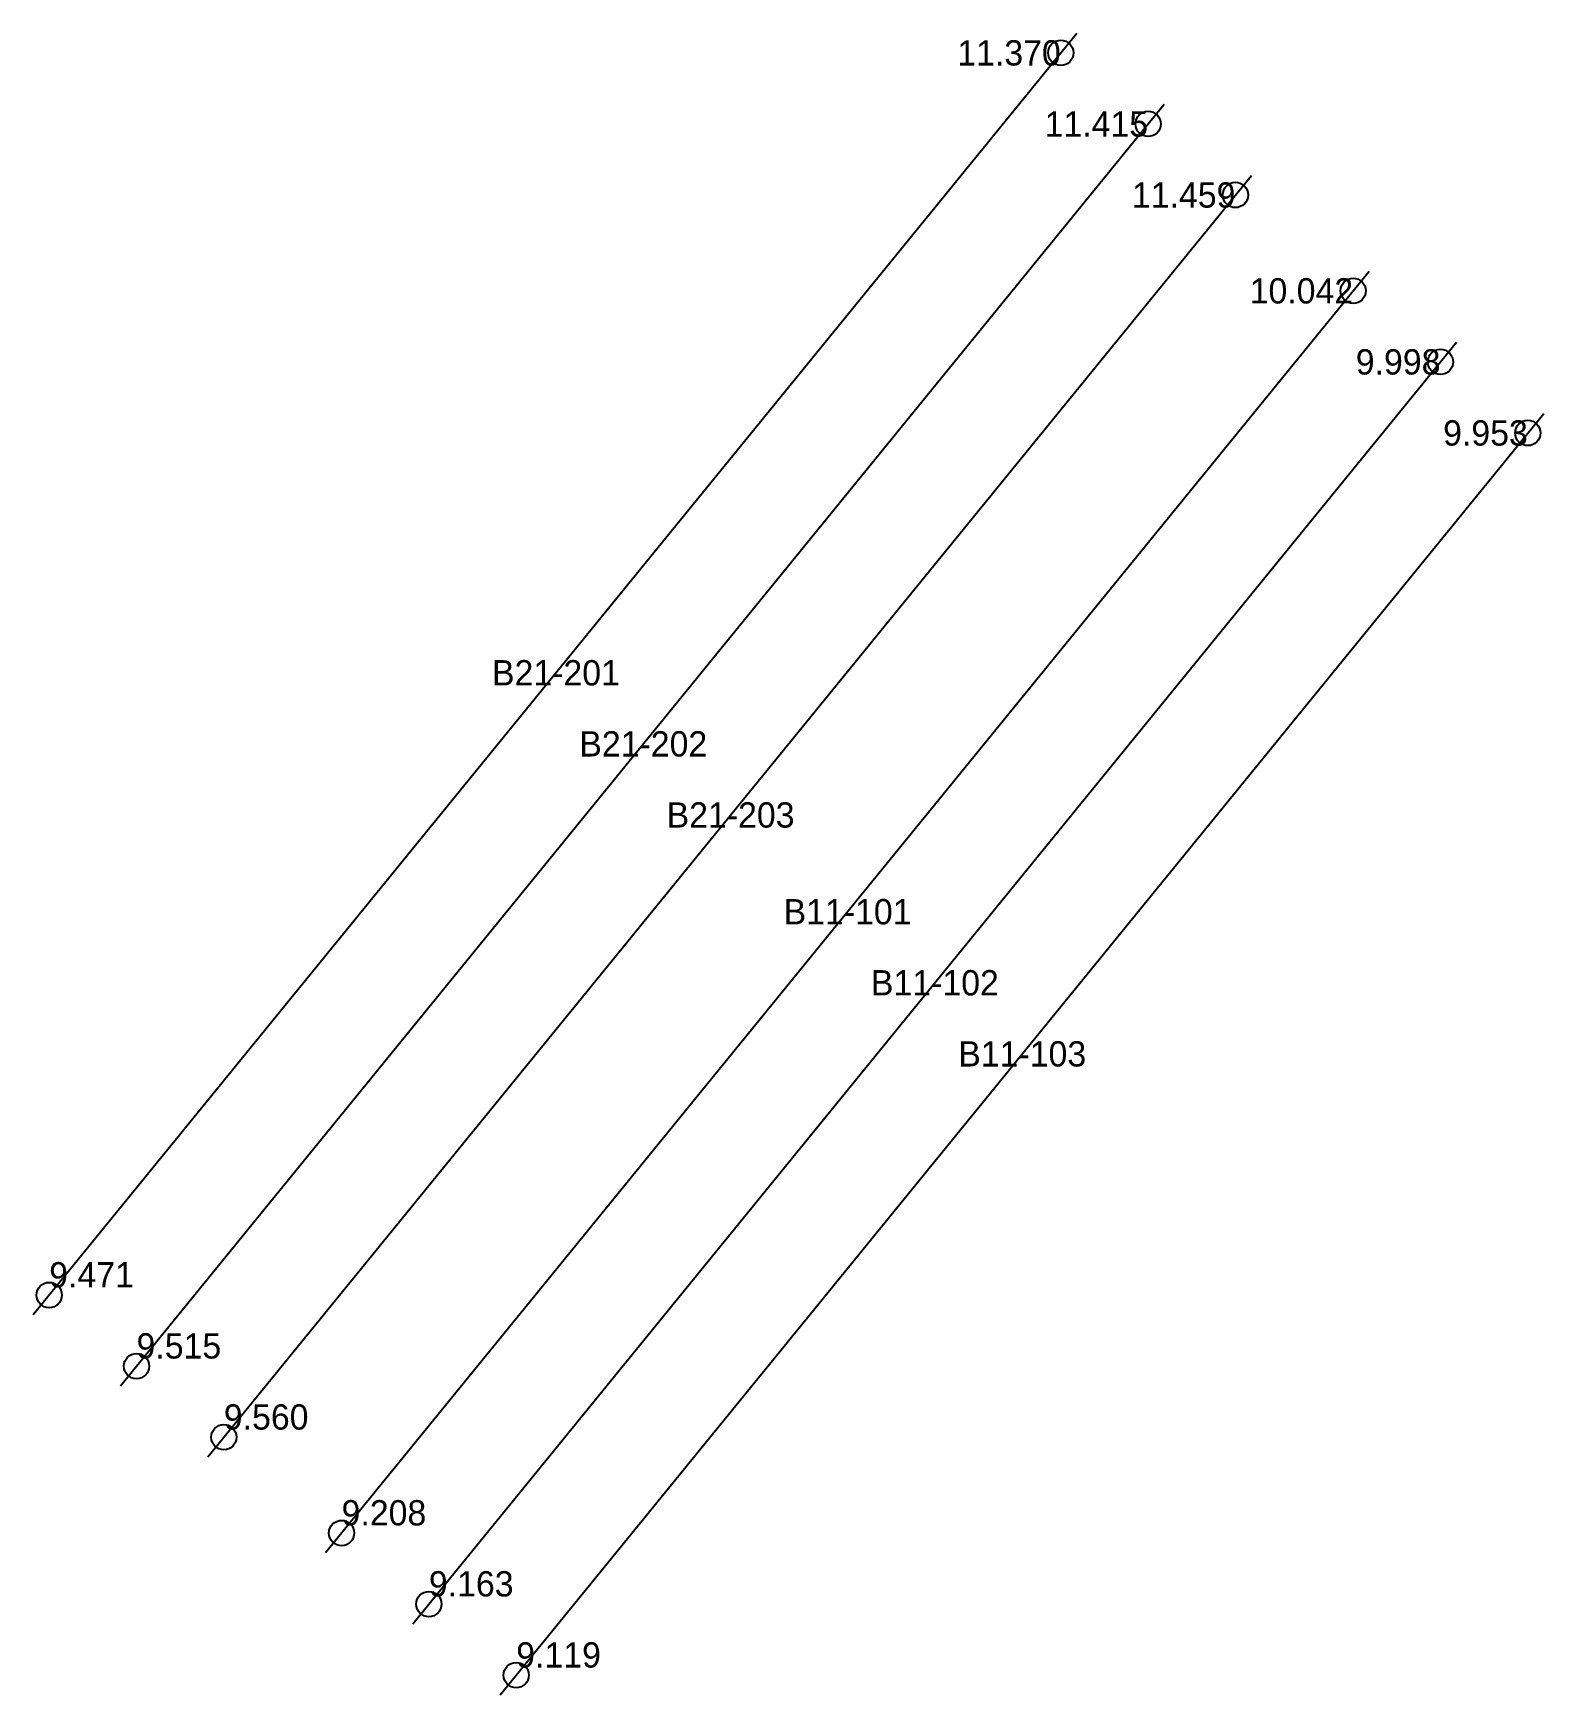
# Model space of a CAD drawing. Header units: metres. Extents: x 570911 to 571441, y 785547 to 785814.
# Drawn here: x 570911.21 to 570941.06, y 785546.78 to 785579.62 of the extents above; entities that cross this region are included whole.
import ezdxf
from ezdxf.enums import TextEntityAlignment as Align

# ---------------------------------------------------------------- set-up
doc = ezdxf.new("R2010")
doc.units = ezdxf.units.M
doc.layers.add('B11', color=1, linetype='Continuous')
doc.layers.add('B21', color=4, linetype='Continuous')

msp = doc.modelspace()

# ---------------------------------------------------------------- linework, layer by layer
at = {"layer": 'B11'}
for p, q in [((570916.989, 785549.589, 12.14), (570937.609, 785574.916, 13)), ((570918.715, 785548.184, 12.095), (570939.335, 785573.511, 12.956)), ((570920.44, 785546.779, 12.051), (570941.06, 785572.107, 12.911))]:
    msp.add_line(p, q, dxfattribs=at)
for centre in [(570937.294, 785574.528, 12.987), (570939.019, 785573.124, 12.943), (570940.745, 785571.719, 12.898), (570917.305, 785549.976, 12.153), (570919.03, 785548.572, 12.108), (570920.756, 785547.167, 12.064)]:
    msp.add_circle(centre, 0.25, dxfattribs=at)
at = {"layer": 'B21'}
for p, q in [((570911.212, 785554.292, 12.386), (570931.832, 785579.62, 14.345)), ((570912.937, 785552.887, 12.43), (570933.557, 785578.215, 14.39)), ((570914.663, 785551.483, 12.475), (570935.283, 785576.81, 14.434))]:
    msp.add_line(p, q, dxfattribs=at)
for centre in [(570931.516, 785579.232, 14.315), (570933.242, 785577.827, 14.36), (570934.967, 785576.423, 14.404), (570911.527, 785554.68, 12.416), (570913.253, 785553.275, 12.46), (570914.978, 785551.87, 12.505)]:
    msp.add_circle(centre, 0.25, dxfattribs=at)

# ---------------------------------------------------------------- texts
for s, p in [('11.370', (570931.516, 785579.232, 14.315)), ('11.415', (570933.242, 785577.827, 14.36)), ('11.459', (570934.967, 785576.423, 14.404)), ('10.042', (570937.294, 785574.528, 12.987)), ('9.998', (570939.019, 785573.124, 12.943)), ('9.953', (570940.745, 785571.719, 12.898))]:
    msp.add_text(s, height=0.5).set_placement(p, align=Align.MIDDLE_RIGHT)
for s, p in [('9.471', (570911.527, 785554.68, 12.416)), ('9.515', (570913.253, 785553.275, 12.46)), ('9.560', (570914.978, 785551.87, 12.505)), ('9.208', (570917.305, 785549.976, 12.153)), ('9.163', (570919.03, 785548.572, 12.108)), ('9.119', (570920.756, 785547.167, 12.064))]:
    msp.add_text(s, height=0.5).set_placement(p, align=Align.BOTTOM_LEFT)
at = {"layer": 'B11'}
for s, p in [('B11-101', (570927.303, 785562.257, 12.14)), ('B11-102', (570929.028, 785560.852, 12.095)), ('B11-103', (570930.754, 785559.447, 12.051))]:
    msp.add_text(s, height=0.5, dxfattribs=at).set_placement(p, align=Align.MIDDLE_CENTER)
at = {"layer": 'B21'}
for s, p in [('B21-201', (570921.54, 785566.979, 12.386)), ('B21-202', (570923.266, 785565.574, 12.43)), ('B21-203', (570924.991, 785564.169, 12.475))]:
    msp.add_text(s, height=0.5, dxfattribs=at).set_placement(p, align=Align.MIDDLE_CENTER)

doc.saveas('drawing.dxf')
